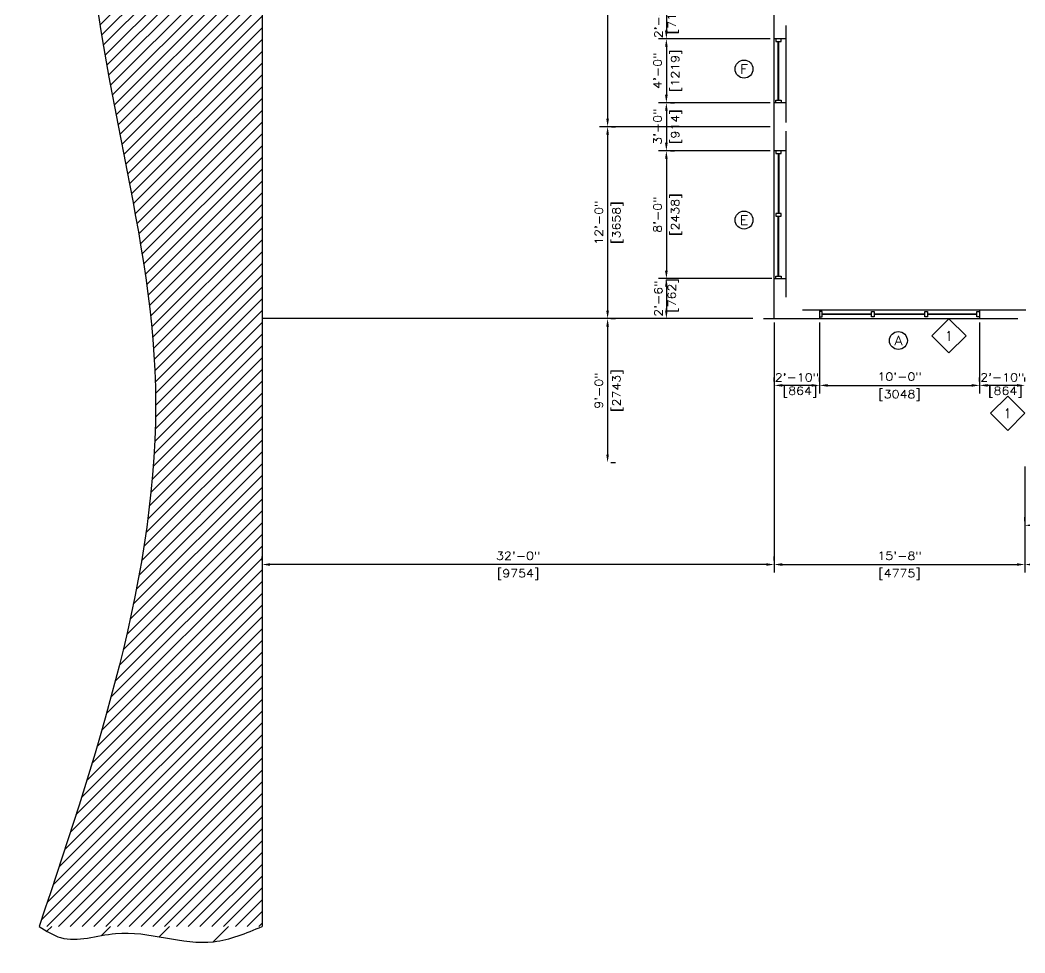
# Model space of a CAD drawing. Header units: inches. Extents: x -57 to 2699, y 7 to 1793.
# Drawn here: x 1339 to 2092, y 7 to 707 of the extents above; entities that cross this region are included whole.
import ezdxf
from ezdxf.enums import TextEntityAlignment as Align

# ---------------------------------------------------------------- set-up
doc = ezdxf.new("R2010")
doc.units = ezdxf.units.IN
doc.header["$MEASUREMENT"] = 0
for name, color, linetype in [('Architectural_Floor_Plan_Wall', 152, 'Continuous'), ('Architectural_Plan_Dim', 40, 'Continuous'), ('Architectural_Plan_ExistBldg', 6, 'Continuous'), ('Architectural_Plan_Text1', 40, 'Continuous'), ('Architectural_Plan_WinSec', 40, 'Continuous'), ('GRID', 175, 'Continuous'), ('L11', 11, 'Continuous'), ('L133', 133, 'Continuous'), ('TEXT2', 94, 'Continuous')]:
    doc.layers.add(name, color=color, linetype=linetype)
doc.styles.add('ROMANS-115', font='romans.shx', dxfattribs={"width": 1.15})
doc.styles.add('ROMANS-80', font='romans.shx', dxfattribs={"width": 0.8})
doc.styles.add('ROMANS80', font='romans.shx', dxfattribs={"width": 0.8})
doc.dimstyles.new('116-ROMANS-115-PS', dxfattribs={"dimscale": 96, "dimtxt": 0.0625, "dimasz": 0.0625, "dimexe": 0.0625, "dimexo": 0.03125, "dimgap": 0.03125, "dimtad": 1, "dimdec": 3, "dimrnd": 0.125, "dimzin": 1, "dimdsep": 46, "dimlunit": 4, "dimtxsty": 'ROMANS-115', "dimcen": 0.125, "dimclrd": 256, "dimclre": 256, "dimclrt": 256, "dimadec": 0, "dimazin": 0, "dimtfac": 1, "dimtdec": 3, "dimtofl": 0, "dimtmove": 0, "dimatfit": 0, "dimfxl": 1, "dimfrac": 2, "dimtolj": 1, "dimtzin": 0, "dimarcsym": 0})

# ---------------------------------------------------------------- blocks, each defined once
blk = doc.blocks.new('*D238')
at = {"layer": 'Architectural_Plan_Dim', "lineweight": -2, "transparency": 16777216}
for p, q in [((1782.4, 915.01), (1785.4, 915.01)), ((1779.4, 909.01), (1779.4, 633.01)), ((1901.34, 627.01), (1773.4, 627.01))]:
    blk.add_line(p, q, dxfattribs=at)
at = {"layer": 'Architectural_Plan_Dim', "transparency": 16777216}
for points in [[(1778.4, 909.01), (1780.4, 909.01), (1779.4, 915.01)], [(1778.4, 633.01), (1780.4, 633.01), (1779.4, 627.01)]]:
    blk.add_solid(points, dxfattribs=at)
at = {"layer": 'DEFPOINTS', "color": 0, "transparency": 16777216}
for p in [(1779.4, 915.01), (1779.4, 627.01), (1904.34, 627.01)]:
    blk.add_point(p, dxfattribs=at)
at = {"layer": 'Architectural_Plan_Dim', "transparency": 16777216, "char_height": 6, "attachment_point": 5, "rotation": 90, "style": 'ROMANS-115'}
for s, insert in [('\\A1;24\'-0"', (1772.83, 771.01)), ('\\A1;[7315]', (1786.97, 771.01))]:
    blk.add_mtext(s, dxfattribs=dict(at, insert=insert))
blk = doc.blocks.new('*D239')
at = {"layer": 'Architectural_Plan_Dim', "lineweight": -2, "transparency": 16777216}
for p, q in [((1782.4, 627.01), (1785.4, 627.01)), ((1779.4, 621.01), (1779.4, 489.01)), ((1782.4, 483.01), (1785.4, 483.01))]:
    blk.add_line(p, q, dxfattribs=at)
at = {"layer": 'Architectural_Plan_Dim', "transparency": 16777216}
for points in [[(1778.4, 621.01), (1780.4, 621.01), (1779.4, 627.01)], [(1778.4, 489.01), (1780.4, 489.01), (1779.4, 483.01)]]:
    blk.add_solid(points, dxfattribs=at)
at = {"layer": 'DEFPOINTS', "color": 0, "transparency": 16777216}
for p in [(1779.4, 627.01), (1779.4, 483.01), (1779.4, 483.01)]:
    blk.add_point(p, dxfattribs=at)
at = {"layer": 'Architectural_Plan_Dim', "transparency": 16777216, "char_height": 6, "attachment_point": 5, "rotation": 90, "style": 'ROMANS-115'}
for s, insert in [('\\A1;12\'-0"', (1772.83, 555.01)), ('\\A1;[3658]', (1786.97, 555.01))]:
    blk.add_mtext(s, dxfattribs=dict(at, insert=insert))
blk = doc.blocks.new('*D242')
at = {"layer": 'Architectural_Plan_Dim', "lineweight": -2, "transparency": 16777216}
for p, q in [((2092.34, 372.01), (2092.34, 292.54)), ((2364.34, 372.01), (2364.34, 292.54)), ((2098.34, 298.54), (2358.34, 298.54))]:
    blk.add_line(p, q, dxfattribs=at)
at = {"layer": 'Architectural_Plan_Dim', "transparency": 16777216}
for points in [[(2098.34, 299.54), (2098.34, 297.54), (2092.34, 298.54)], [(2358.34, 299.54), (2358.34, 297.54), (2364.34, 298.54)]]:
    blk.add_solid(points, dxfattribs=at)
at = {"layer": 'DEFPOINTS', "color": 0, "transparency": 16777216}
for p in [(2092.34, 375.01), (2364.34, 375.01), (2364.34, 298.54)]:
    blk.add_point(p, dxfattribs=at)
at = {"layer": 'Architectural_Plan_Dim', "transparency": 16777216, "char_height": 6, "attachment_point": 5, "style": 'ROMANS-115'}
for s, insert in [('\\A1;22\'-8"', (2228.34, 305.11)), ('\\A1;[6909]', (2228.34, 290.97))]:
    blk.add_mtext(s, dxfattribs=dict(at, insert=insert))
blk = doc.blocks.new('*D244')
at = {"layer": 'Architectural_Plan_Dim', "lineweight": -2, "transparency": 16777216}
for p, q in [((1781.76, 483.01), (1785.4, 483.01)), ((1779.4, 477.01), (1779.4, 381.01)), ((1781.76, 375.01), (1785.4, 375.01))]:
    blk.add_line(p, q, dxfattribs=at)
at = {"layer": 'Architectural_Plan_Dim', "transparency": 16777216}
for points in [[(1778.4, 477.01), (1780.4, 477.01), (1779.4, 483.01)], [(1778.4, 381.01), (1780.4, 381.01), (1779.4, 375.01)]]:
    blk.add_solid(points, dxfattribs=at)
at = {"layer": 'DEFPOINTS', "color": 0, "transparency": 16777216}
for p in [(1778.76, 483.01), (1778.76, 375.01), (1779.4, 375.01)]:
    blk.add_point(p, dxfattribs=at)
at = {"layer": 'Architectural_Plan_Dim', "transparency": 16777216, "char_height": 6, "attachment_point": 5, "rotation": 90, "style": 'ROMANS-115'}
for s, insert in [('\\A1;9\'-0"', (1772.83, 429.01)), ('\\A1;[2743]', (1786.97, 429.01))]:
    blk.add_mtext(s, dxfattribs=dict(at, insert=insert))
blk = doc.blocks.new('*D245')
at = {"layer": 'Architectural_Plan_Dim', "lineweight": -2, "transparency": 16777216}
for p, q in [((1904.34, 480.01), (1904.34, 292.54)), ((1520.34, 301.54), (1520.34, 304.54)), ((1898.34, 298.54), (1526.34, 298.54))]:
    blk.add_line(p, q, dxfattribs=at)
at = {"layer": 'Architectural_Plan_Dim', "transparency": 16777216}
for points in [[(1526.34, 299.54), (1526.34, 297.54), (1520.34, 298.54)], [(1898.34, 299.54), (1898.34, 297.54), (1904.34, 298.54)]]:
    blk.add_solid(points, dxfattribs=at)
at = {"layer": 'DEFPOINTS', "color": 0, "transparency": 16777216}
for p in [(1904.34, 483.01), (1520.34, 298.54), (1520.34, 298.54)]:
    blk.add_point(p, dxfattribs=at)
at = {"layer": 'Architectural_Plan_Dim', "transparency": 16777216, "char_height": 6, "attachment_point": 5, "style": 'ROMANS-115'}
for s, insert in [('\\A1;32\'-0"', (1712.34, 305.11)), ('\\A1;[9754]', (1712.34, 290.97))]:
    blk.add_mtext(s, dxfattribs=dict(at, insert=insert))
blk = doc.blocks.new('*D249')
at = {"layer": 'Architectural_Plan_Dim', "lineweight": -2, "transparency": 16777216}
for p, q in [((2092.34, 372.01), (2092.34, 292.54)), ((1904.34, 301.54), (1904.34, 304.54)), ((1910.34, 298.54), (2086.34, 298.54))]:
    blk.add_line(p, q, dxfattribs=at)
at = {"layer": 'Architectural_Plan_Dim', "transparency": 16777216}
for points in [[(1910.34, 299.54), (1910.34, 297.54), (1904.34, 298.54)], [(2086.34, 299.54), (2086.34, 297.54), (2092.34, 298.54)]]:
    blk.add_solid(points, dxfattribs=at)
at = {"layer": 'DEFPOINTS', "color": 0, "transparency": 16777216}
for p in [(2092.34, 375.01), (1904.34, 298.54), (2092.34, 298.54)]:
    blk.add_point(p, dxfattribs=at)
at = {"layer": 'Architectural_Plan_Dim', "transparency": 16777216, "char_height": 6, "attachment_point": 5, "style": 'ROMANS-115'}
for s, insert in [('\\A1;15\'-8"', (1998.34, 305.11)), ('\\A1;[4775]', (1998.34, 290.97))]:
    blk.add_mtext(s, dxfattribs=dict(at, insert=insert))
blk = doc.blocks.new('*D250')
at = {"layer": 'Architectural_Plan_Dim', "lineweight": -2, "transparency": 16777216}
for p, q in [((1938.34, 480.01), (1938.34, 426.94)), ((2058.34, 480.01), (2058.34, 426.94)), ((1944.34, 432.94), (2052.34, 432.94))]:
    blk.add_line(p, q, dxfattribs=at)
at = {"layer": 'Architectural_Plan_Dim', "transparency": 16777216}
for points in [[(1944.34, 433.94), (1944.34, 431.94), (1938.34, 432.94)], [(2052.34, 433.94), (2052.34, 431.94), (2058.34, 432.94)]]:
    blk.add_solid(points, dxfattribs=at)
at = {"layer": 'DEFPOINTS', "color": 0, "transparency": 16777216}
for p in [(1938.34, 483.01), (2058.34, 483.01), (2058.34, 432.94)]:
    blk.add_point(p, dxfattribs=at)
at = {"layer": 'Architectural_Plan_Dim', "transparency": 16777216, "char_height": 6, "attachment_point": 5, "style": 'ROMANS-115'}
for s, insert in [('\\A1;10\'-0"', (1998.34, 439.51)), ('\\A1;[3048]', (1998.34, 425.37))]:
    blk.add_mtext(s, dxfattribs=dict(at, insert=insert))
blk = doc.blocks.new('*D251')
at = {"layer": 'Architectural_Plan_Dim', "lineweight": -2, "transparency": 16777216}
for p, q in [((1904.34, 435.94), (1904.34, 438.94)), ((1938.34, 435.94), (1938.34, 438.94)), ((1932.34, 432.94), (1910.34, 432.94))]:
    blk.add_line(p, q, dxfattribs=at)
at = {"layer": 'Architectural_Plan_Dim', "transparency": 16777216}
for points in [[(1910.34, 433.94), (1910.34, 431.94), (1904.34, 432.94)], [(1932.34, 433.94), (1932.34, 431.94), (1938.34, 432.94)]]:
    blk.add_solid(points, dxfattribs=at)
at = {"layer": 'DEFPOINTS', "color": 0, "transparency": 16777216}
for p in [(1904.34, 432.94), (1904.34, 432.94), (1938.34, 432.94)]:
    blk.add_point(p, dxfattribs=at)
at = {"layer": 'Architectural_Plan_Dim', "transparency": 16777216, "insert": (1921.34, 432.94), "char_height": 6, "attachment_point": 5, "style": 'ROMANS-115'}
blk.add_mtext('\\A1;2\'-10"\\P [864]', dxfattribs=at)
blk = doc.blocks.new('Window')
at = {"layer": 'L11'}
blk.add_circle((0.4356, 0.3589), 0.0609, dxfattribs=at)
at = {"layer": 'L133', "style": 'ROMANS-80', "width": 1.15}
blk.add_attdef('WINDOW', text='', height=0.0625, dxfattribs=at).set_placement((0.4356, 0.3589), align=Align.MIDDLE)
blk = doc.blocks.new('*D287')
at = {"layer": 'Architectural_Plan_Dim', "lineweight": -2, "transparency": 16777216}
for p, q in [((1901.34, 609.01), (1817.47, 609.01)), ((1823.47, 603.01), (1823.47, 519.01)), ((1902.59, 513.01), (1817.47, 513.01))]:
    blk.add_line(p, q, dxfattribs=at)
at = {"layer": 'Architectural_Plan_Dim', "transparency": 16777216}
for points in [[(1822.47, 603.01), (1824.47, 603.01), (1823.47, 609.01)], [(1822.47, 519.01), (1824.47, 519.01), (1823.47, 513.01)]]:
    blk.add_solid(points, dxfattribs=at)
at = {"layer": 'DEFPOINTS', "color": 0, "transparency": 16777216}
for p in [(1904.34, 609.01), (1823.47, 513.01), (1905.59, 513.01)]:
    blk.add_point(p, dxfattribs=at)
at = {"layer": 'Architectural_Plan_Dim', "transparency": 16777216, "char_height": 6, "attachment_point": 5, "rotation": 90, "style": 'ROMANS-115'}
for s, insert in [('\\A1;8\'-0"', (1816.9, 561.01)), ('\\A1;[2438]', (1831.04, 561.01))]:
    blk.add_mtext(s, dxfattribs=dict(at, insert=insert))
blk = doc.blocks.new('*D288')
at = {"layer": 'Architectural_Plan_Dim', "lineweight": -2, "transparency": 16777216}
for p, q in [((1820.47, 513.01), (1817.47, 513.01)), ((1823.47, 507.01), (1823.47, 489.01)), ((1820.47, 483.01), (1817.47, 483.01))]:
    blk.add_line(p, q, dxfattribs=at)
at = {"layer": 'Architectural_Plan_Dim', "transparency": 16777216}
for points in [[(1822.47, 507.01), (1824.47, 507.01), (1823.47, 513.01)], [(1822.47, 489.01), (1824.47, 489.01), (1823.47, 483.01)]]:
    blk.add_solid(points, dxfattribs=at)
at = {"layer": 'DEFPOINTS', "color": 0, "transparency": 16777216}
for p in [(1823.47, 513.01), (1823.47, 483.01), (1823.47, 483.01)]:
    blk.add_point(p, dxfattribs=at)
at = {"layer": 'Architectural_Plan_Dim', "transparency": 16777216, "insert": (1823.47, 498.01), "char_height": 6, "attachment_point": 5, "rotation": 90, "style": 'ROMANS-115'}
blk.add_mtext('\\A1;2\'-6"\\P [762]', dxfattribs=at)
blk = doc.blocks.new('*D290')
at = {"layer": 'Architectural_Plan_Dim', "lineweight": -2, "transparency": 16777216}
for p, q in [((1901.34, 693.01), (1817.47, 693.01)), ((1823.47, 687.01), (1823.47, 651.01)), ((1901.34, 645.01), (1817.47, 645.01))]:
    blk.add_line(p, q, dxfattribs=at)
at = {"layer": 'Architectural_Plan_Dim', "transparency": 16777216}
for points in [[(1822.47, 687.01), (1824.47, 687.01), (1823.47, 693.01)], [(1822.47, 651.01), (1824.47, 651.01), (1823.47, 645.01)]]:
    blk.add_solid(points, dxfattribs=at)
at = {"layer": 'DEFPOINTS', "color": 0, "transparency": 16777216}
for p in [(1904.34, 693.01), (1823.47, 645.01), (1904.34, 645.01)]:
    blk.add_point(p, dxfattribs=at)
at = {"layer": 'Architectural_Plan_Dim', "transparency": 16777216, "char_height": 6, "attachment_point": 5, "rotation": 90, "style": 'ROMANS-115'}
for s, insert in [('\\A1;4\'-0"', (1816.9, 669.01)), ('\\A1;[1219]', (1831.04, 669.01))]:
    blk.add_mtext(s, dxfattribs=dict(at, insert=insert))
blk = doc.blocks.new('*D292')
at = {"layer": 'Architectural_Plan_Dim', "lineweight": -2, "transparency": 16777216}
for p, q in [((1826.47, 645.01), (1829.47, 645.01)), ((1823.47, 639.01), (1823.47, 615.01)), ((1826.47, 609.01), (1829.47, 609.01))]:
    blk.add_line(p, q, dxfattribs=at)
at = {"layer": 'Architectural_Plan_Dim', "transparency": 16777216}
for points in [[(1822.47, 639.01), (1824.47, 639.01), (1823.47, 645.01)], [(1822.47, 615.01), (1824.47, 615.01), (1823.47, 609.01)]]:
    blk.add_solid(points, dxfattribs=at)
at = {"layer": 'DEFPOINTS', "color": 0, "transparency": 16777216}
for p in [(1823.47, 645.01), (1823.47, 609.01), (1823.47, 609.01)]:
    blk.add_point(p, dxfattribs=at)
at = {"layer": 'Architectural_Plan_Dim', "transparency": 16777216, "char_height": 6, "attachment_point": 5, "rotation": 90, "style": 'ROMANS-115'}
for s, insert in [('\\A1;3\'-0"', (1816.9, 627.01)), ('\\A1;[914]', (1831.04, 627.01))]:
    blk.add_mtext(s, dxfattribs=dict(at, insert=insert))
blk = doc.blocks.new('*D293')
at = {"layer": 'Architectural_Plan_Dim', "lineweight": -2, "transparency": 16777216}
for p, q in [((1820.47, 721.01), (1817.47, 721.01)), ((1823.47, 715.01), (1823.47, 699.01)), ((1820.47, 693.01), (1817.47, 693.01))]:
    blk.add_line(p, q, dxfattribs=at)
at = {"layer": 'Architectural_Plan_Dim', "transparency": 16777216}
for points in [[(1822.47, 715.01), (1824.47, 715.01), (1823.47, 721.01)], [(1822.47, 699.01), (1824.47, 699.01), (1823.47, 693.01)]]:
    blk.add_solid(points, dxfattribs=at)
at = {"layer": 'DEFPOINTS', "color": 0, "transparency": 16777216}
for p in [(1823.47, 721.01), (1823.47, 693.01), (1823.47, 693.01)]:
    blk.add_point(p, dxfattribs=at)
at = {"layer": 'Architectural_Plan_Dim', "transparency": 16777216, "insert": (1823.47, 707.01), "char_height": 6, "attachment_point": 5, "rotation": 90, "style": 'ROMANS-115'}
blk.add_mtext('\\A1;2\'-4"\\P [711]', dxfattribs=at)
blk = doc.blocks.new('*D309')
at = {"layer": 'Architectural_Plan_Dim', "lineweight": -2, "transparency": 16777216}
for p, q in [((2092.34, 330.97), (2092.34, 333.97)), ((2148.34, 330.97), (2148.34, 333.97)), ((2142.34, 327.97), (2098.34, 327.97))]:
    blk.add_line(p, q, dxfattribs=at)
at = {"layer": 'Architectural_Plan_Dim', "transparency": 16777216}
for points in [[(2098.34, 328.97), (2098.34, 326.97), (2092.34, 327.97)], [(2142.34, 328.97), (2142.34, 326.97), (2148.34, 327.97)]]:
    blk.add_solid(points, dxfattribs=at)
at = {"layer": 'DEFPOINTS', "color": 0, "transparency": 16777216}
for p in [(2092.34, 327.97), (2092.34, 327.97), (2148.34, 327.97)]:
    blk.add_point(p, dxfattribs=at)
at = {"layer": 'Architectural_Plan_Dim', "transparency": 16777216, "char_height": 6, "attachment_point": 5, "style": 'ROMANS-115'}
for s, insert in [('\\A1;4\'-8"', (2120.34, 334.54)), ('\\A1;[1422]', (2120.34, 320.4))]:
    blk.add_mtext(s, dxfattribs=dict(at, insert=insert))
blk = doc.blocks.new('*D312')
at = {"layer": 'Architectural_Plan_Dim', "lineweight": -2, "transparency": 16777216}
for p, q in [((2058.34, 435.94), (2058.34, 438.94)), ((2092.34, 435.94), (2092.34, 438.94)), ((2086.34, 432.94), (2064.34, 432.94))]:
    blk.add_line(p, q, dxfattribs=at)
at = {"layer": 'Architectural_Plan_Dim', "transparency": 16777216}
for points in [[(2064.34, 433.94), (2064.34, 431.94), (2058.34, 432.94)], [(2086.34, 433.94), (2086.34, 431.94), (2092.34, 432.94)]]:
    blk.add_solid(points, dxfattribs=at)
at = {"layer": 'DEFPOINTS', "color": 0, "transparency": 16777216}
for p in [(2058.34, 432.94), (2058.34, 432.94), (2092.34, 432.94)]:
    blk.add_point(p, dxfattribs=at)
at = {"layer": 'Architectural_Plan_Dim', "transparency": 16777216, "insert": (2075.34, 432.94), "char_height": 6, "attachment_point": 5, "style": 'ROMANS-115'}
blk.add_mtext('\\A1;2\'-10"\\P [864]', dxfattribs=at)
blk = doc.blocks.new('Wall Number')
at = {"color": 5}
blk.add_lwpolyline([(-21.4, -21.4), (0, 0), (-21.4, 21.4), (-42.9, 0)], close=True, dxfattribs=at)
at = {"layer": 'TEXT2', "style": 'ROMANS80', "width": 0.8}
blk.add_attdef('WALL', text='', height=12, dxfattribs=at).set_placement((-21.6, -0.1), align=Align.MIDDLE)

msp = doc.modelspace()

# ---------------------------------------------------------------- hatches: boundary and pattern name
at = {"layer": 'Architectural_Plan_ExistBldg', "true_color": 0xf1eb1f}
h = msp.add_hatch(dxfattribs=at)
h.set_pattern_fill('LINE,_O', color=2, scale=50, angle=45)
h.set_pattern_definition([(45, (213.311, 1550.817), (-4.419417, 4.419417), [])])
edge = h.paths.add_edge_path()
edge.add_line((1520.33909027, 1611.00836199), (1402.04645973, 1611.00836199))
edge.add_spline(control_points=[(1402.04645973, 1611.00836199), (1380.72153662, 1567.61591676), (1316.71371423, 1437.37132395), (1484.23145511, 1172.58906786), (1339.29679025, 821.5100255), (1486.98494688, 426.39219374), (1399.61283162, 165.7599925), (1353.09891893, 27.00836199)], knot_values=[0, 0, 0, 0, 139.1107413492, 417.5478419587, 812.9975743998, 1187.4380332282, 1613.7096192227, 1613.7096192227, 1613.7096192227, 1613.7096192227], degree=3, periodic=0)
edge.add_line((1353.09891893, 27.00836199), (1520.33909027, 27.00836199))
edge.add_line((1520.33909027, 27.00836199), (1520.33909027, 1611.00836199))
at = {"layer": 'Architectural_Plan_ExistBldg'}
h = msp.add_hatch(dxfattribs=at)
h.set_pattern_fill('LINE,_O', color=251, scale=250, angle=45)
h.set_pattern_definition([(45, (1565.094, 1555.394), (-22.0971, 22.0971), [])])
edge = h.paths.add_edge_path()
edge.add_spline(control_points=[(1353.09891893, 27.00836199), (1358.36851836, 23.62925507), (1375.62931437, 12.56084733), (1421.95228954, 30.23105273), (1472.93044569, 7.15522667), (1508.29437759, 21.9644441), (1520.33909027, 27.00836199)], knot_values=[0, 0, 0, 0, 18.170438689, 59.5180411027, 133.3076109137, 171.4209867859, 171.4209867859, 171.4209867859, 171.4209867859], degree=3, periodic=0)
edge.add_line((1520.33909027, 27.00836199), (1353.09891893, 27.00836199))

# ---------------------------------------------------------------- linework, layer by layer
at = {"layer": 'Architectural_Floor_Plan_Wall'}
for p, q in [((1520.33909027, 1563.00836199), (1520.33909027, 489.50836199)), ((1904.33909027, 483.00836199), (1904.33909027, 1563.00836199)), ((1913.33909027, 630.25836199), (1913.33909027, 702.88336399)), ((1913.33909027, 693.00836199), (1904.33909027, 693.00836199)), ((1913.33909027, 645.00836199), (1904.33909027, 645.00836199)), ((1913.33909027, 499.13335999), (1913.33909027, 623.75836199)), ((1913.33909027, 609.00836199), (1904.33909027, 609.00836199)), ((1913.33909027, 513.00836199), (1904.33909027, 513.00836199)), ((1520.33909027, 489.50836199), (1520.33909027, 483.00836199)), ((1896.33909027, 483.00836199), (2087.08909027, 483.00836199)), ((1925.46409027, 489.50836199), (2093.08909027, 489.50836199)), ((1938.33909027, 489.75836199), (1938.33909027, 483.00836199)), ((1938.33909027, 489.50836199), (1938.33909027, 483.00836199)), ((2058.33909027, 489.75836199), (2058.33909027, 483.00836199))]:
    msp.add_line(p, q, dxfattribs=at)
at = {"layer": 'Architectural_Plan_ExistBldg'}
msp.add_line((1520.33909027, 1611.00836199), (1520.33909027, 27.00836199), dxfattribs=at)
for points in [[(1402.04645973, 1611.00836199), (1354.72595962, 1480.19334516), (1420.51079756, 1209.63914709), (1389.55322339, 815.4030256), (1439.85927834, 444.35726287), (1353.09891893, 27.00836199)], [(1353.09891893, 27.00836199), (1369.22657572, 18.63796603), (1410.45864609, 21.72675201), (1483.98917184, 15.54918005), (1520.33909027, 27.00836199)]]:
    msp.add_spline(points, degree=3, dxfattribs=at)
at = {"layer": 'Architectural_Plan_WinSec'}
for p, q in [((1907.40159027, 647.00836199), (1907.40159027, 691.00836199)), ((1907.77659027, 647.00836199), (1907.77659027, 691.00836199)), ((1907.40159027, 607.00836199), (1907.40159027, 562.00836199)), ((1907.77659027, 607.00836199), (1907.77659027, 562.00836199)), ((1907.40159027, 515.00836199), (1907.40159027, 560.00836199)), ((1907.77659027, 515.00836199), (1907.77659027, 560.00836199)), ((1977.33909027, 486.44586199), (1940.33909027, 486.44586199)), ((1977.33909027, 486.07086199), (1940.33909027, 486.07086199)), ((2017.33909027, 486.44586199), (1979.33909027, 486.44586199)), ((2017.33909027, 486.07086199), (1979.33909027, 486.07086199)), ((2056.33909027, 486.44586199), (2019.33909027, 486.44586199)), ((2056.33909027, 486.07086199), (2019.33909027, 486.07086199))]:
    msp.add_line(p, q, dxfattribs=at)
for points in [[(1905.58909027, 693.00836199), (1905.58909027, 691.00836199), (1909.58909027, 691.00836199), (1909.58909027, 693.00836199)], [(1905.58909027, 645.00836199), (1905.58909027, 647.00836199), (1909.58909027, 647.00836199), (1909.58909027, 645.00836199)], [(1905.58909027, 645.00836199), (1905.58909027, 647.00836199), (1909.58909027, 647.00836199), (1909.58909027, 645.00836199)], [(1905.58909027, 609.00836199), (1905.58909027, 607.00836199), (1909.58909027, 607.00836199), (1909.58909027, 609.00836199)], [(1905.58909027, 609.00836199), (1905.58909027, 607.00836199), (1909.58909027, 607.00836199), (1909.58909027, 609.00836199)], [(1905.58909027, 562.00836199), (1905.58909027, 560.00836199), (1909.58909027, 560.00836199), (1909.58909027, 562.00836199)], [(1905.58909027, 562.00836199), (1905.58909027, 560.00836199), (1909.58909027, 560.00836199), (1909.58909027, 562.00836199)], [(1905.58909027, 513.00836199), (1905.58909027, 515.00836199), (1909.58909027, 515.00836199), (1909.58909027, 513.00836199)], [(1905.58909027, 513.00836199), (1905.58909027, 515.00836199), (1909.58909027, 515.00836199), (1909.58909027, 513.00836199)], [(1938.33909027, 484.25836199), (1940.33909027, 484.25836199), (1940.33909027, 488.25836199), (1938.33909027, 488.25836199)], [(1979.33909027, 484.25836199), (1977.33909027, 484.25836199), (1977.33909027, 488.25836199), (1979.33909027, 488.25836199)], [(1979.33909027, 484.25836199), (1977.33909027, 484.25836199), (1977.33909027, 488.25836199), (1979.33909027, 488.25836199)], [(2019.33909027, 484.25836199), (2017.33909027, 484.25836199), (2017.33909027, 488.25836199), (2019.33909027, 488.25836199)], [(2058.33909027, 484.25836199), (2056.33909027, 484.25836199), (2056.33909027, 488.25836199), (2058.33909027, 488.25836199)]]:
    msp.add_lwpolyline(points, close=True, dxfattribs=at)
at = {"layer": 'GRID', "color": 131}
msp.add_line((1888.33909027, 483.00836199), (1520.33909027, 483.00836199), dxfattribs=at)

# ---------------------------------------------------------------- block references
at = {"layer": 'Architectural_Plan_Dim', "xscale": 0.5999999998774584, "yscale": 0.5999999998774584, "zscale": 0.5999999998774584}
for p in [(2048.2357241, 470.14018663), (2092.33909027, 412.03905587)]:
    msp.add_blockref('Wall Number', p, dxfattribs=at).add_auto_attribs({'WALL': '1'})
at = {"layer": 'Architectural_Plan_Text1', "xscale": 110.3999999774674, "yscale": 110.3999999774564, "zscale": 110.3999999774586}
for p, values in [((1833.61173231, 630.62062763), {'WINDOW': 'F'}), ((1833.61173231, 517.34577305), {'WINDOW': 'E'}), ((1949.3845198, 426.967445), {'WINDOW': 'A'})]:
    msp.add_blockref('Window', p, dxfattribs=at).add_auto_attribs(values)

# ---------------------------------------------------------------- dimensions: what is measured, and where the dimension line sits
at = {"layer": 'Architectural_Plan_Dim'}
for base, p1, p2, picture, middle in [((1779.4014007962, 627.0083619908), (1779.4014007962, 915.0083619908), (1904.339090268, 627.0083619908), '*D238', (1779.4014007962, 771.0083619908)), ((1823.4714235825, 645.0083619908), (1904.3390902681, 693.0083619908), (1904.3390902681, 645.0083619908), '*D290', (1823.4714235825, 669.0083619908)), ((1823.4714235825, 609.0083619908), (1823.4714235824, 645.0083619908), (1823.4714235824, 609.0083619908), '*D292', (1823.4714235825, 627.0083619908)), ((1779.4014007962, 483.0083619908), (1779.4014007962, 627.0083619908), (1779.4014007962, 483.0083619908), '*D239', (1779.4014007962, 555.0083619908)), ((1823.4714235825, 513.0083619908), (1904.3390902681, 609.0083619908), (1905.5890902681, 513.0083619908), '*D287', (1823.4714235825, 561.0083619908)), ((1779.4014007962, 375.0083619908), (1778.7604395107, 483.0083619908), (1778.7604395107, 375.0083619908), '*D244', (1779.4014007962, 429.0083619908))]:
    dim = msp.add_linear_dim(base=base, p1=p1, p2=p2, angle=90, dimstyle='116-ROMANS-115-PS', override={"dimdec": 6, "dimlfac": -192, "dimrnd": 0, "dimpost": '\\X', "dimtdec": 6}, dxfattribs=at)
    dim.commit()
    dim.dimension.update_dxf_attribs({"geometry": picture, "text_midpoint": middle})
for base, p1, p2, picture, middle in [((1823.4714235824, 693.0083619908), (1823.4714235824, 721.0083619908), (1823.4714235824, 693.0083619908), '*D293', (1823.4714235824, 707.0083619908)), ((1823.4714235824, 483.0083620721), (1823.4714235824, 513.0083619908), (1823.4714235824, 483.0083620721), '*D288', (1823.4714235824, 498.0083620314))]:
    dim = msp.add_linear_dim(base=base, p1=p1, p2=p2, angle=90, dimstyle='116-ROMANS-115-PS', override={"dimdec": 6, "dimlfac": -192, "dimrnd": 0, "dimpost": '\\X', "dimtdec": 6}, dxfattribs=at)
    dim.commit()
    dim.dimension.update_dxf_attribs({"geometry": picture, "text_midpoint": middle, "dimtype": 160})
for base, p1, p2, picture, middle in [((1520.339090268, 298.5427201819), (1904.339090268, 483.0083619908), (1520.339090268, 298.5427201819), '*D245', (1712.339090268, 298.5427201819)), ((2058.3390902681, 432.9407311926), (1938.3390902681, 483.0083619908), (2058.3390902681, 483.0083619908), '*D250', (1998.3390902681, 432.9407311926)), ((2092.339090268, 298.5427201819), (1904.339090268, 298.5427201819), (2092.339090268, 375.0083619908), '*D249', (1998.339090268, 298.5427201819)), ((2364.3390902681, 298.5427201819), (2092.339090268, 375.0083619908), (2364.3390902681, 375.0083619908), '*D242', (2228.339090268, 298.5427201819)), ((2092.339090268, 327.968530985), (2148.3390902681, 327.968530985), (2092.339090268, 327.968530985), '*D309', (2120.3390902681, 327.968530985))]:
    dim = msp.add_linear_dim(base=base, p1=p1, p2=p2, dimstyle='116-ROMANS-115-PS', override={"dimdec": 6, "dimlfac": -192, "dimrnd": 0, "dimpost": '\\X', "dimtdec": 6}, dxfattribs=at)
    dim.commit()
    dim.dimension.update_dxf_attribs({"geometry": picture, "text_midpoint": middle})
for base, p1, p2, picture, middle in [((1904.339090268, 432.9407311926), (1938.3390902681, 432.9407311926), (1904.339090268, 432.9407311926), '*D251', (1921.3390902681, 432.9407311926)), ((2058.339090268, 432.9407311926), (2092.339090268, 432.9407311926), (2058.339090268, 432.9407311926), '*D312', (2075.339090268, 432.9407311926))]:
    dim = msp.add_linear_dim(base=base, p1=p1, p2=p2, dimstyle='116-ROMANS-115-PS', override={"dimdec": 6, "dimlfac": -192, "dimrnd": 0, "dimpost": '\\X', "dimtdec": 6}, dxfattribs=at)
    dim.commit()
    dim.dimension.update_dxf_attribs({"geometry": picture, "text_midpoint": middle, "dimtype": 160})

doc.saveas('drawing.dxf')
